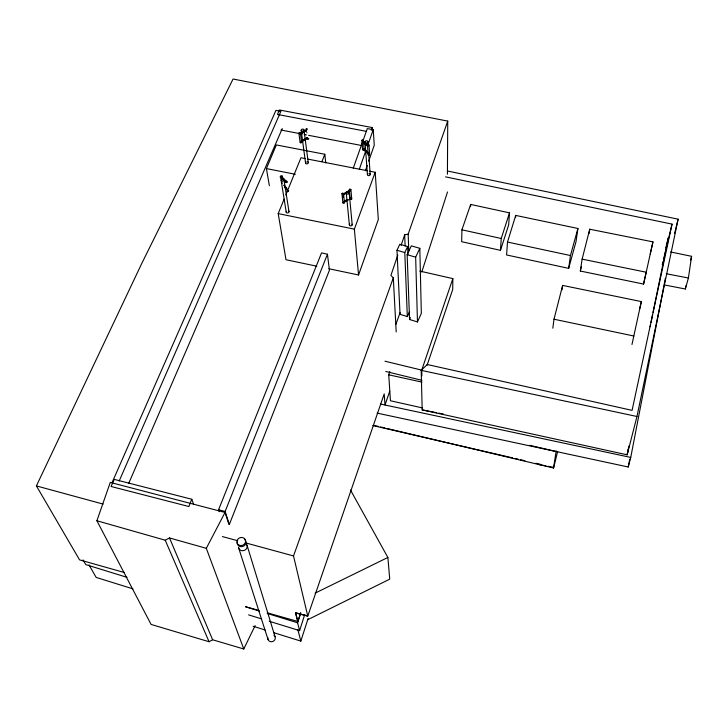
<?xml version="1.0" encoding="UTF-8"?>
<svg xmlns="http://www.w3.org/2000/svg" width="728" height="728" viewBox="0 0 728 728"><rect width="100%" height="100%" fill="white"/><g stroke="black" fill="none" stroke-linecap="round" stroke-linejoin="round"><path stroke-width="1.09" d="M447.42 174.219L447.738 121.103L233.069 79.015L141.733 263.518L36.4 485.913L79.57 559.887L124.324 572.508M419.81 271.08L452.852 278.615L452.716 289.48L427.045 365.356M461.925 229.811L461.661 241.705L500.473 250.341L508.672 224.879L509.518 212.858L470.661 204.441L461.925 229.811L501.228 238.493L500.473 250.341M470.588 206.625L470.661 204.441M367.467 145.181L368.159 144.517L369.005 145.018L369.678 154.664L368.996 155.328L368.159 154.827L367.467 145.181L368.313 145.682L369.005 145.018M368.159 154.827L368.641 154.209M361.861 140.368L362.553 139.703L363.399 140.204L364.1 149.577L363.418 150.241L362.58 149.741L361.861 140.368L362.708 140.868L363.399 140.204M362.58 149.741L362.853 148.903L368.159 153.362L368.732 152.953M507.498 242.06L506.588 254.955L568.659 268.359L576.048 241.505L577.914 228.483L515.715 215.415L507.498 242.06L570.452 255.537L568.659 268.359M515.551 217.599L515.715 215.415M552.825 328.191L553.999 319.219L562.635 285.412L641.332 301.592L631.968 344.499M562.043 289.789L562.635 285.412M664.6 284.994L685.376 289.007L685.858 285.776M685.376 289.007L688.397 277.996L691.6 256.32L670.488 251.943M580.316 271.034L582.127 259.132L589.726 229.22L652.952 241.869L643.561 284.066L580.316 271.034L581.426 266.63M589.043 233.624L589.726 229.22M387.178 428.519L553.562 468.022L556.192 450.832M628.182 449.221L627.154 454.818L422.176 409.891L421.194 370.352L427.245 364.51L632.086 410.374L672.035 224.115L445.554 176.858M351.751 198.981L350.951 199.608L350.204 199.163L349.304 189.571L349.904 188.962L350.887 189.535L351.751 198.981L351.187 198.398M350.887 189.535L350.077 190.172L349.304 189.571M350.186 199.008L350.587 198.471M377.113 413.104L628.237 466.994L629.738 459.213M628.237 466.994L630.739 457.421L665.383 278.196M344.444 202.757L343.643 203.385L342.897 202.948L341.951 193.648L342.56 193.038L343.516 193.457L344.444 202.757L344.062 202.229M343.534 193.621L342.724 194.258L341.951 193.648M342.879 202.784L343.279 202.248M287.196 190.964C287.151 192.747 289.971 190.754 287.96 190.49M650.086 326.827L650.541 324.615M650.996 322.395L652.588 314.632M653.043 312.412L668.268 238.092M629.01 445.955L627.154 454.818L636.964 416.498L678.114 219.173L447.775 171.071M643.561 284.066L646.227 272.236L582.127 259.132M650.231 253.917L652.952 241.869M639.603 309.182L641.332 301.592M665.874 247.566L668.177 237.965M662.225 264.783L663.017 261.489M663.554 259.286L672.035 224.115M553.562 468.022L557.639 451.542M674.583 233.506L678.114 219.173M690.499 260.378L691.6 256.32M570.452 255.537L577.914 228.483M269.214 621.248L299.608 630.639L304.759 614.441M299.608 630.639L297.579 622.786L300.691 613.067M422.577 407.953L390.445 400.764L388.743 374.811L389.789 371.562M421.776 272.035L447.502 191.983M300.664 612.812L297.779 621.767L295.513 612.994L307.771 616.088L384.202 393.921L385.012 405.005L389.726 391.218M273.755 632.678L300.828 641.104L308.135 618.418M501.228 238.493L509.518 212.858M397.797 255.109L390.918 275.402L393.311 277.896L396.196 331.941M401.055 245.5L404.677 234.816L408.171 234.116L447.738 121.103M421.876 375.794L421.73 370.133L452.852 278.615M255.128 625.598L243.78 648.985L212.64 639.785L209.063 641.741L151.078 624.424L96.897 520.748L110.274 482.409L225.034 512.439L228.856 524.233M365.383 170.743L367.231 165.429M368.705 161.179L374.256 145.245L373.246 129.648L367.294 128.61L353.262 168.15M359.323 169.242L365.72 151.051M367.977 144.635L373.246 129.648M328.874 268.741L358.558 274.984L378.314 219.537L375.202 172.263L369.66 171.18M267.312 612.84L297.879 621.457L295.623 612.676L307.771 616.088L293.511 555.937L393.311 277.896M395.85 324.442L400.063 312.712M358.558 274.984L354.354 229.147L375.202 172.263M371.262 130.312L372.299 127.573L279.416 109.983L277.495 114.46L366.139 131.304M321.949 161.561L324.806 154.272L276.34 144.936L266.403 168.587L269.369 185.713M327.454 254.218L329.42 270.224L229.338 524.46L225.134 511.475L327.454 254.218L321.539 252.898L218.582 509.727L219.246 511.729M191.792 499.262L188.852 506.524L111.093 486.495L114.232 479.379L191.792 499.262L193.721 504.531M316.78 266.202L285.995 259.732L278.205 213.613L284.111 199.135M285.795 194.995L300.964 157.758L305.396 158.622M128.729 483.337L282.255 128.565M119.192 480.971L280.881 111.329L275.939 110.365L112.057 482.628M417.472 321.94L421.33 313.422L419.819 248.33L411.338 245.837L407.152 254.682L409.555 319.501L417.472 321.94L415.661 257.202L419.819 248.33M407.917 254.418L407.635 246.528L399.827 244.253L396.969 250.268L400.036 314.332L407.325 316.553L409.518 311.721M409.555 319.501L410.419 317.608M407.325 316.553L404.795 252.571L407.635 246.528M243.78 648.985L206.306 548.32L225.034 512.439M307.407 138.62C306.797 140.231 310.028 139.039 308.272 138.338M300.255 142.151L300.664 142.988L301.61 142.561L300.364 132.878L299.654 132.469L298.853 133.06L300.154 142.588M368.75 153.29L368.177 153.699L362.881 149.231M285.949 182.282L286.604 181.909C273.564 168.286 291.537 187.178 286.495 181.035C284.43 181.409 287.387 182.601 286.004 182.619L281.49 177.359L286.004 182.619M344.253 201.165L347.165 199.508M344.28 201.492L347.192 199.827M343.716 202.22L347.611 200M343.752 202.548L350.55 198.662L350.077 197.843M343.661 193.712L349.394 190.454L349.84 190.945L343.188 195.086M343.698 194.048L349.422 190.791L349.868 191.282M343.152 194.758L349.84 190.945M300.091 134.516L306.579 130.594L306.16 130.13L300.564 133.197M301.438 140.841L307.143 137.71L307.553 138.174L300.946 142.16M301.483 141.177L307.143 137.71M300.901 141.823L307.553 138.174M300.609 133.543L306.16 130.13M300.045 134.17L306.579 130.594M96.897 520.748L165.22 540.203L169.515 537.965L206.306 548.32M307.899 619.619L389.735 579.151L387.869 557.466L350.459 489.971M315.097 593.156L387.869 557.466M280.963 130.012L301.965 134.043M304.177 134.471L306.388 134.898M308.599 135.326L361.661 145.518M666.247 273.746L688.397 277.996M538.301 464.4L545.945 465.865M548.129 466.293L553.589 467.34M422.176 409.891L436.654 412.712M438.875 413.14L443.334 414.005M307.616 159.059L367.449 170.743M266.403 168.587L295.359 174.274M278.205 213.613L354.354 229.147M553.999 319.219L633.897 336.027M380.626 404.067L630.739 457.421M421.194 370.352L636.964 416.498M388.743 374.811L422.012 382.127M372.791 425.561L512.694 457.894M514.905 458.403L518.218 459.168M520.429 459.677L524.852 460.697M535.908 463.254L540.331 464.273M529.602 445.281L556.156 451.524M374.028 425.398L378.414 426.435M380.608 426.954L384.994 428M384.976 361.206L421.73 370.133M385.749 371.471L421.985 380.325M218.582 509.727L225.134 511.475M36.4 485.913L103.139 504.095M222.395 536.572L237.71 540.74M245.372 542.824L293.511 555.937M245.482 606.679L258.586 610.373M396.969 250.268L404.795 252.571M407.152 254.682L415.661 257.202M301.119 141.869L301.629 142.26M245.564 606.788L259.65 611.12M267.24 613.458L297.579 622.786M127.018 577.34L85.767 564.61L83.038 559.896M248.585 614.878L261.616 618.9M132.978 588.879L96.16 577.422L88.98 564.892M253.18 626.28L265.092 629.984M363.654 149.122L364.1 149.577M362.408 141.45L367.613 145.818L368.195 145.409L362.99 141.05L368.222 145.746L367.64 146.155L362.435 141.796M363.427 148.494L367.968 152.316M363.454 148.831L367.995 152.653M306.206 130.476L306.625 130.94M307.18 138.047L307.598 138.511M283.966 185.121L286.996 188.47M284.011 185.449L286.286 187.961M284.83 187.169L287.16 190.008L284.885 187.496M350.113 198.171L350.55 198.662M306.843 132.487L306.879 132.796M343.097 196.296L343.461 197.042L343.134 196.596M280.935 176.413C285.867 176.695 277.195 173.528 281.418 179.47M298.871 133.215L299.79 133.606L300.364 132.878M165.22 540.203L209.063 641.741M169.515 537.965L212.64 639.785M238.766 548.284L268.059 639.566M246.992 545.081L275.057 636.736M297.87 629.775L300.828 641.104M281.745 181.518L282.073 183.556M281.108 180.226L286.231 212.185M283.947 179.589L288.98 211.557M301.201 130.467L305.569 163.118M303.967 129.857L308.244 162.517M324.806 154.272L325.789 162.917M346.273 192.966L349.349 224.797M349.213 192.911A1.465 1.147 -5.2 0 1 346.983 193.948A1.465 1.147 -5.2 0 1 347.038 191.964A1.465 1.147 -5.2 0 1 349.213 192.911L352.188 224.743M365.019 141.887L367.422 174.593M367.877 141.833A1.429 1.092 -4.1 0 1 365.711 142.815A1.429 1.092 -4.1 0 1 365.747 140.932A1.429 1.092 -4.1 0 1 367.877 141.833L368.113 145.209M368.75 154.236L370.197 174.547M372.299 127.573L372.436 129.757M404.677 234.816L405.114 246.1M408.171 234.116L408.763 251.051M244.471 539.375A4.441 3.995 -22.2 0 1 245.363 544.453A4.441 3.995 -22.2 0 1 240.04 546.519A4.441 3.995 -22.2 0 1 237.31 542.151M246.474 544.18A4.413 3.977 -22.4 0 1 244.308 550.404A4.413 3.977 -22.4 0 1 238.538 547.265M273.956 635.271A3.786 3.531 -29.7 0 1 274.774 639.775A3.786 3.531 -29.7 0 1 270.27 641.596A3.786 3.531 -29.7 0 1 267.895 637.719M352.006 224.188A1.42 1.128 -5.2 0 1 351.551 225.689A1.42 1.128 -5.2 0 1 349.658 225.516A1.42 1.128 -5.2 0 1 349.786 223.987M307.635 161.889A1.374 1.056 -6.8 0 1 307.917 163.482A1.374 1.056 -6.8 0 1 305.824 163.518A1.374 1.056 -6.8 0 1 306.261 161.916M288.643 211.065A1.411 1.11 -8.1 0 1 288.643 212.567A1.411 1.11 -8.1 0 1 286.75 212.794A1.411 1.11 -8.1 0 1 286.423 211.338M369.515 173.628A1.383 1.074 -4.1 0 1 369.86 175.239A1.383 1.074 -4.1 0 1 367.74 175.284A1.383 1.074 -4.1 0 1 368.131 173.655M306.079 129.074C307.025 131.322 308.317 127.391 306.079 129.074M240.431 545.554A4.45 3.995 -22.1 0 0 245.4 539.894A4.45 3.995 -22.1 0 0 237.938 539.093A4.45 3.995 -22.1 0 0 240.431 545.554M281.745 180.899A1.456 1.128 -8 0 0 283.975 179.88A1.456 1.128 -8 0 0 281.863 178.942A1.456 1.128 -8 0 0 281.745 180.899M301.829 131.104A1.42 1.065 -6.7 0 0 303.995 130.13A1.42 1.065 -6.7 0 0 301.929 129.247A1.42 1.065 -6.7 0 0 301.829 131.104"/></g></svg>
